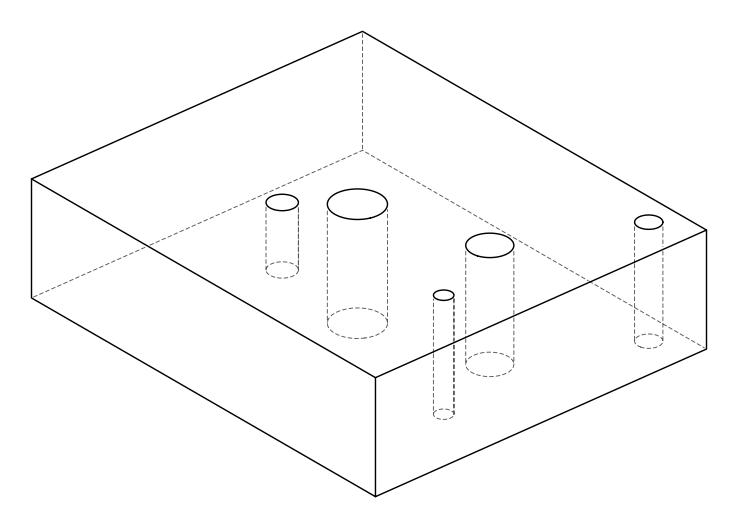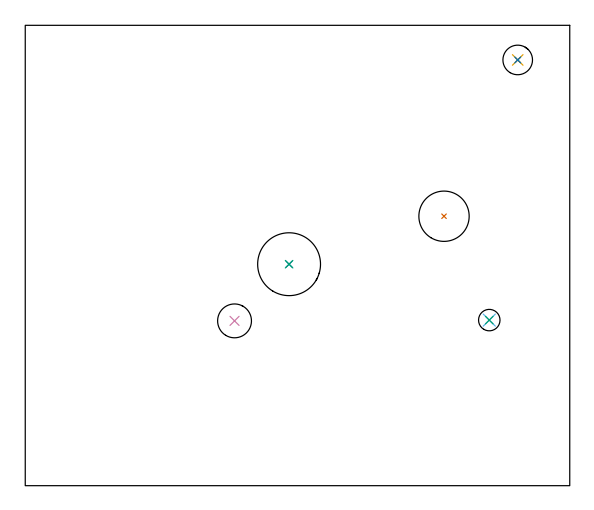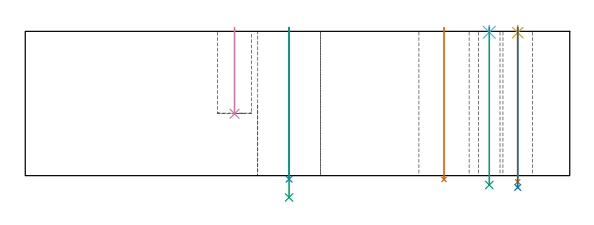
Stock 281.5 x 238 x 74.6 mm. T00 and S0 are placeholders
(PLAN: 9 operations, 7 tool changes, 2.2 min)
(1 INDEXABLE_INSERT_DRILL_THROUGH_HOLE_FROM_SOLID | STEP1HOLE_2 | NXT0302_023 | 0.32 min | 39586 mm3)
(2 INDEXABLE_INSERT_DRILL_THROUGH_HOLE_FROM_SOLID_1 | STEP1HOLE_3 | NXT0302_006 | 0.32 min | 17927 mm3)
(3 DRILL_TO_ENLARGE_THROUGH_HOLE_1 | STEP1HOLE_3 | UGT0301_001 | 0.35 min | 43937 mm3)
(4 INDEXABLE_INSERT_DRILL_BLIND_HOLE_FROM_SOLID | STEP1POCKET | NXT0302_006 | 0.18 min | 10188 mm3)
(5 SPOT_DRILL | STEP1HOLE | NXT0321_9005460120000 | 0.03 min | 2 mm3)
(6 SPOT_DRILL_1 | STEP1HOLE_1 | NXT0321_9005460120000 | 0.03 min | 3 mm3)
(7 DRILL_THROUGH_HOLE_INTO_CENTER | STEP1HOLE | NXT0301_065 | 0.32 min | 5160 mm3)
(8 DRILL_TO_ENLARGE_THROUGH_HOLE | STEP1HOLE | UGT0301_283 | 0.33 min | 8533 mm3)
(9 DRILL_THROUGH_HOLE_INTO_CENTER_1 | STEP1HOLE_1 | UGT0301_222 | 0.33 min | 7205 mm3)
(TOOL NXT0302_023 | Index. Insert Drill 26mm [880-D2600L32-05] | D26 PA176 FL130 Z2)
(TOOL NXT0302_006 | Index. Insert Drill 17.5mm [880-D1750L25-05] | D17.5 PA176 FL88 Z2)
(TOOL UGT0301_001 | Twist Drill 32.5 mm | D32.5 PA118 FL185 Z2)
(TOOL NXT0321_9005460120000 | NC Spot Drill, 142deg, 12mm, Carbide, Uncoated | D12 PA142 FL30 Z2)
(TOOL NXT0301_065 | Carbide Drill 9.4mm [860.1-0940-075A1-MM 2214] | D9.4 PA140 FL98 Z2)
(TOOL UGT0301_283 | Twist Drill 15.3 mm | D15.3 PA118 FL120 Z2)
(TOOL UGT0301_222 | Twist Drill 11.1 mm | D11.1 PA118 FL92 Z2)
(OP 1 INDEXABLE_INSERT_DRILL_THROUGH_HOLE_FROM_SOLID)
G17 G21 G94 G90
T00 M6
G54
G17 G0 G90 X216.5 Y139.3 S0 M3
G43 Z84.6 H1
G94 G81 G98 Z-1.954 F250. R76.6
G80
M5
M2
(OP 2 INDEXABLE_INSERT_DRILL_THROUGH_HOLE_FROM_SOLID_1)
G17 G21 G94 G90
T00 M6
G54
G17 G0 G90 X136.4 Y114.5 S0 M3
G43 Z84.6 H1
G94 G81 G98 Z-1.806 F250. R76.6
G80
M5
M2
(OP 3 DRILL_TO_ENLARGE_THROUGH_HOLE_1)
G17 G21 G94 G90
T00 M6
G54
G17 G0 G90 X136.4 Y114.5 S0 M3
G43 Z84.6 H0
G94 G81 G98 Z-11.264 F250. R76.6
G80
M5
M2
(OP 4 INDEXABLE_INSERT_DRILL_BLIND_HOLE_FROM_SOLID)
G17 G21 G94 G90
T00 M6
G54
G17 G0 G90 X108.2 Y85.2 S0 M3
G43 Z84.6 H1
G94 G81 G98 Z32. F250. R76.6
G80
M5
M2
(OP 5 SPOT_DRILL)
G17 G21 G94 G90
T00 M6
G54
G17 G0 G90 X254.6 Y220.1 S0 M3
G43 Z84.6 H0
G94 G81 G98 Z73.941 F250. R77.6
G80
M5
M2
(OP 6 SPOT_DRILL_1)
G17 G21 G94 G90
T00 M6
G54
G17 G0 G90 X239.9 Y85.6 S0 M3
G43 Z84.6 H0
G94 G81 G98 Z74.122 F250. R77.6
G80
M5
M2
(OP 7 DRILL_THROUGH_HOLE_INTO_CENTER)
G17 G21 G94 G90
T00 M6
G54
G17 G0 G90 X254.6 Y220.1 S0 M3
G43 Z84.6 H1
G94 G73 G98 Z-3.211 F250. Q8.646 R76.6
G80
M5
M2
(OP 8 DRILL_TO_ENLARGE_THROUGH_HOLE)
G17 G21 G94 G90
T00 M6
G54
G17 G0 G90 X254.6 Y220.1 S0 M3
G43 Z84.6 H0
G94 G73 G98 Z-6.097 F250. Q13.449 R76.6
G80
M5
M2
(OP 9 DRILL_THROUGH_HOLE_INTO_CENTER_1)
G17 G21 G94 G90
T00 M6
G54
G17 G0 G90 X239.9 Y85.6 S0 M3
G43 Z84.6 H0
G94 G73 G98 Z-4.835 F250. Q9.929 R76.6
G80
M5
M2
